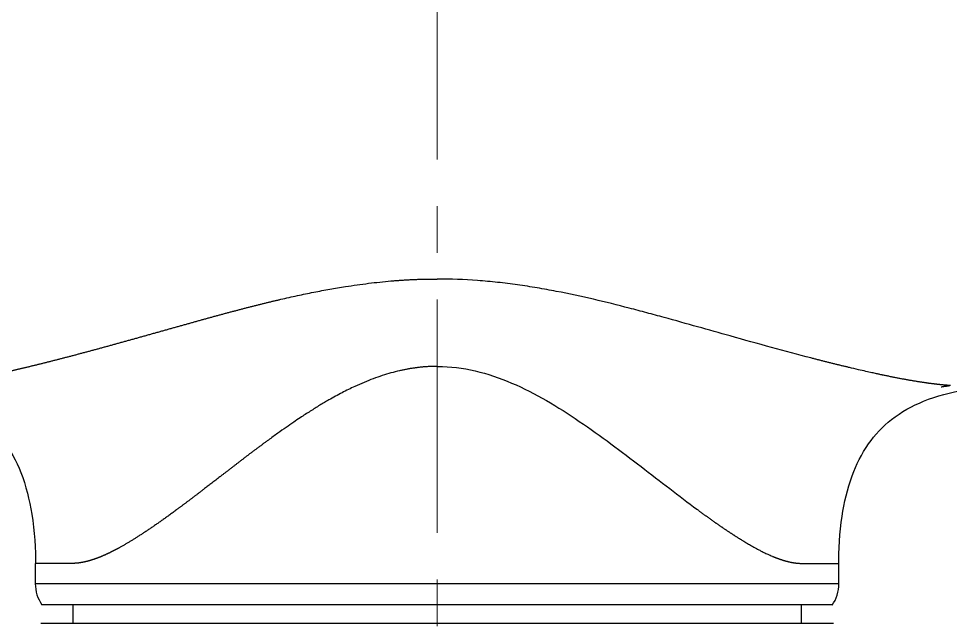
# Model space of a CAD drawing. Extents: x 0 to 1128, y 0 to 827.
# Drawn here: x 265.05 to 314.9, y 185.75 to 218.13 of the extents above; entities that cross this region are included whole.
import ezdxf

# ---------------------------------------------------------------- set-up
doc = ezdxf.new("R2010")
doc.units = 0
doc.header["$LTSCALE"] = 10
doc.header["$MEASUREMENT"] = 0
doc.linetypes.add('CENTER', pattern=[2, 1.25, -0.25, 0.25, -0.25])
doc.layers.add('1', color=7, linetype='CONTINUOUS')
doc.layers.add('DEF_LAYER_ASSEM_MEMBER', color=7, linetype='CONTINUOUS')

msp = doc.modelspace()

# ---------------------------------------------------------------- linework, layer by layer
at = {"layer": '1', "color": 7, "linetype": 'Continuous', "lineweight": -3}
for p, q in [((265.941, 188.96), (265.941, 187.875)), ((308.941, 187.875), (308.941, 188.96)), ((308.941, 187.875), (265.941, 187.875)), ((267.941, 186.748), (267.941, 185.749)), ((306.941, 185.749), (306.941, 186.749))]:
    msp.add_line(p, q, dxfattribs=at)
for centre, start, end in [((267.941, 187.875), 180, 214.4199), ((306.941, 187.875), 324.6201, 0)]:
    msp.add_arc(centre, 2, start, end, dxfattribs=at)
for points, knots in [([(271.766, 201.14), (271.833, 201.159), (271.967, 201.197), (272.167, 201.253), (272.366, 201.309), (272.565, 201.365), (272.762, 201.421), (272.959, 201.476), (273.154, 201.531), (273.349, 201.586), (273.543, 201.641), (273.735, 201.695), (273.927, 201.749), (274.118, 201.802), (274.308, 201.856), (274.497, 201.908), (274.685, 201.961), (274.872, 202.013), (275.058, 202.064), (275.243, 202.115), (275.427, 202.166), (275.61, 202.216), (275.792, 202.266), (275.974, 202.315), (276.154, 202.364), (276.333, 202.412), (276.512, 202.459), (276.689, 202.506), (276.865, 202.553), (277.041, 202.599), (277.216, 202.644), (277.389, 202.689), (277.562, 202.733), (277.734, 202.776), (277.904, 202.819), (278.074, 202.862), (278.243, 202.903), (278.411, 202.944), (278.578, 202.985), (278.744, 203.025), (278.909, 203.064), (279.314, 203.159), (279.954, 203.303), (280.828, 203.484), (281.687, 203.646), (282.463, 203.776), (283.155, 203.879), (283.767, 203.96), (284.371, 204.029), (284.84, 204.074), (285.176, 204.102), (285.384, 204.117), (285.59, 204.132), (285.794, 204.144), (285.997, 204.155), (286.158, 204.163), (286.279, 204.168), (286.359, 204.171), (286.442, 204.174), (286.525, 204.176), (286.61, 204.179), (286.697, 204.181), (286.785, 204.182), (286.874, 204.184), (286.965, 204.185), (287.058, 204.186), (287.151, 204.187), (287.247, 204.188), (287.343, 204.188), (287.408, 204.188), (287.441, 204.188)], [0, 0, 0, 0, 0.013418, 0.026759, 0.040024, 0.053212, 0.066324, 0.079359, 0.092318, 0.105201, 0.118008, 0.130739, 0.143394, 0.155973, 0.168477, 0.180904, 0.193256, 0.205532, 0.217733, 0.229858, 0.241908, 0.253883, 0.265782, 0.277606, 0.289356, 0.30103, 0.31263, 0.324156, 0.335606, 0.346983, 0.358285, 0.369514, 0.380668, 0.391749, 0.402756, 0.41369, 0.424551, 0.435338, 0.446053, 0.456694, 0.467263, 0.47776, 0.534425, 0.589798, 0.643912, 0.696798, 0.735546, 0.773609, 0.811004, 0.847745, 0.86064, 0.873435, 0.886129, 0.898725, 0.911222, 0.923622, 0.928504, 0.933474, 0.938532, 0.943678, 0.948912, 0.954234, 0.959645, 0.965144, 0.970732, 0.976408, 0.982173, 0.988027, 0.993969, 1, 1, 1, 1]), ([(303.116, 201.14), (301.981, 201.458), (300.505, 201.879), (298.969, 202.297), (298.35, 202.463), (298.039, 202.546), (297.097, 202.791), (295.821, 203.111), (294.33, 203.433), (293.479, 203.592), (293.136, 203.654), (292.964, 203.684), (292.444, 203.772), (291.744, 203.881), (291.034, 203.97), (290.5, 204.029), (290.322, 204.047), (289.964, 204.08), (289.786, 204.094), (288.89, 204.161), (288.169, 204.189), (287.441, 204.188)], [0, 0, 0, 0, 0.25, 0.3125, 0.3125, 0.375, 0.375, 0.5, 0.625, 0.65625, 0.65625, 0.6875, 0.6875, 0.75, 0.8125, 0.8125, 0.84375, 0.84375, 0.875, 0.875, 1, 1, 1, 1]), ([(267.437, 199.961), (267.467, 199.969), (267.526, 199.984), (267.616, 200.007), (267.705, 200.031), (267.795, 200.054), (267.885, 200.078), (267.975, 200.102), (268.066, 200.126), (268.156, 200.15), (268.247, 200.174), (268.339, 200.198), (268.43, 200.222), (268.521, 200.247), (268.613, 200.271), (268.705, 200.296), (268.797, 200.321), (268.89, 200.346), (268.983, 200.371), (269.076, 200.396), (269.169, 200.421), (269.262, 200.447), (269.356, 200.472), (269.449, 200.498), (269.543, 200.524), (269.637, 200.55), (269.732, 200.575), (269.827, 200.601), (269.921, 200.628), (270.017, 200.654), (270.112, 200.68), (270.207, 200.706), (270.303, 200.733), (270.399, 200.759), (270.495, 200.786), (270.592, 200.813), (270.688, 200.84), (270.785, 200.867), (270.882, 200.894), (270.98, 200.921), (271.077, 200.948), (271.175, 200.975), (271.273, 201.003), (271.371, 201.03), (271.469, 201.057), (271.568, 201.085), (271.667, 201.113), (271.733, 201.131), (271.766, 201.14)], [0, 0, 0, 0, 0.020941, 0.041918, 0.062929, 0.083974, 0.105055, 0.126171, 0.147322, 0.168508, 0.189729, 0.210985, 0.232276, 0.253603, 0.274965, 0.296363, 0.317795, 0.339264, 0.360767, 0.382307, 0.403882, 0.425492, 0.447138, 0.46882, 0.490538, 0.512292, 0.534081, 0.555906, 0.577767, 0.599664, 0.621597, 0.643566, 0.665571, 0.687613, 0.70969, 0.731804, 0.753953, 0.776139, 0.798361, 0.82062, 0.842915, 0.865246, 0.887614, 0.910018, 0.932459, 0.954936, 0.97745, 1, 1, 1, 1]), ([(259.978, 198.484), (260, 198.486), (260.047, 198.489), (260.119, 198.494), (260.192, 198.5), (260.266, 198.507), (260.341, 198.513), (260.417, 198.521), (260.493, 198.528), (260.57, 198.536), (260.648, 198.545), (260.727, 198.554), (260.806, 198.563), (260.887, 198.573), (260.968, 198.583), (261.049, 198.594), (261.132, 198.605), (261.215, 198.617), (261.299, 198.629), (261.384, 198.641), (261.469, 198.654), (261.555, 198.667), (261.642, 198.68), (261.73, 198.694), (261.818, 198.709), (261.907, 198.724), (261.997, 198.739), (262.088, 198.754), (262.179, 198.77), (262.271, 198.787), (262.364, 198.803), (262.457, 198.82), (262.551, 198.838), (262.646, 198.856), (262.741, 198.874), (262.838, 198.892), (262.935, 198.911), (263.02, 198.928), (263.095, 198.943), (263.157, 198.955), (263.221, 198.968), (263.284, 198.981), (263.349, 198.994), (263.413, 199.008), (263.478, 199.021), (263.544, 199.035), (263.61, 199.049), (263.676, 199.063), (263.743, 199.077), (263.811, 199.091), (263.879, 199.106), (263.947, 199.121), (264.016, 199.136), (264.085, 199.151), (264.155, 199.166), (264.225, 199.182), (264.296, 199.197), (264.367, 199.213), (264.439, 199.229), (264.511, 199.246), (264.584, 199.262), (264.657, 199.279), (264.731, 199.295), (264.805, 199.313), (264.88, 199.33), (264.955, 199.347), (265.03, 199.365), (265.106, 199.383), (265.183, 199.401), (265.26, 199.419), (265.337, 199.437), (265.415, 199.456), (265.494, 199.474), (265.573, 199.493), (265.652, 199.513), (265.732, 199.532), (265.813, 199.551), (265.894, 199.571), (265.975, 199.591), (266.057, 199.611), (266.14, 199.632), (266.223, 199.652), (266.306, 199.673), (266.39, 199.694), (266.475, 199.715), (266.56, 199.736), (266.645, 199.758), (266.731, 199.78), (266.818, 199.802), (266.905, 199.824), (266.992, 199.846), (267.08, 199.869), (267.169, 199.891), (267.258, 199.914), (267.347, 199.937), (267.407, 199.953), (267.437, 199.961)], [0, 0, 0, 0, 0.010961, 0.022544, 0.034162, 0.045816, 0.057505, 0.06923, 0.080994, 0.092795, 0.104634, 0.116513, 0.128432, 0.140391, 0.15239, 0.164432, 0.176515, 0.18864, 0.200808, 0.21302, 0.225274, 0.237573, 0.249916, 0.262303, 0.274736, 0.287214, 0.299738, 0.312307, 0.324923, 0.337586, 0.350295, 0.363052, 0.375855, 0.388707, 0.401607, 0.414554, 0.42755, 0.440595, 0.448898, 0.457246, 0.465638, 0.474074, 0.482554, 0.491079, 0.499649, 0.508264, 0.516925, 0.52563, 0.534381, 0.543178, 0.55202, 0.560909, 0.569844, 0.578825, 0.587852, 0.596927, 0.606048, 0.615216, 0.624432, 0.633695, 0.643005, 0.652363, 0.661769, 0.671223, 0.680725, 0.690275, 0.699874, 0.709521, 0.719218, 0.728963, 0.738757, 0.748601, 0.758494, 0.768436, 0.778428, 0.78847, 0.798563, 0.808705, 0.818897, 0.82914, 0.839434, 0.849778, 0.860174, 0.87062, 0.881117, 0.891666, 0.902266, 0.912917, 0.92362, 0.934375, 0.945182, 0.956041, 0.966952, 0.977916, 0.988932, 1, 1, 1, 1]), ([(314.905, 198.484), (314.901, 198.484), (314.883, 198.485), (314.853, 198.487), (314.814, 198.49), (314.776, 198.493), (314.737, 198.496), (314.698, 198.499), (314.659, 198.502), (314.62, 198.505), (314.58, 198.509), (314.541, 198.512), (314.501, 198.516), (314.461, 198.52), (314.421, 198.524), (314.381, 198.528), (314.34, 198.532), (314.3, 198.536), (314.259, 198.541), (314.218, 198.545), (314.177, 198.55), (314.135, 198.555), (314.094, 198.56), (314.052, 198.565), (314.01, 198.57), (313.968, 198.575), (313.926, 198.58), (313.884, 198.586), (313.841, 198.591), (313.798, 198.597), (313.756, 198.603), (313.712, 198.609), (313.669, 198.615), (313.626, 198.621), (313.57, 198.629), (313.5, 198.639), (313.418, 198.651), (313.335, 198.664), (313.252, 198.677), (313.167, 198.69), (313.083, 198.704), (312.998, 198.718), (312.912, 198.732), (312.825, 198.747), (312.739, 198.762), (312.651, 198.778), (312.563, 198.794), (312.475, 198.81), (312.386, 198.826), (312.296, 198.843), (312.206, 198.86), (312.115, 198.878), (312.024, 198.895), (311.932, 198.913), (311.84, 198.932), (311.747, 198.95), (311.654, 198.969), (311.56, 198.989), (311.466, 199.008), (311.371, 199.028), (311.296, 199.044), (311.217, 199.06), (311.111, 199.083), (310.934, 199.121), (310.684, 199.176), (310.358, 199.248), (309.956, 199.34), (309.604, 199.423), (309.331, 199.488), (309.164, 199.528), (308.996, 199.569), (308.827, 199.61), (308.657, 199.652), (308.487, 199.695), (308.315, 199.738), (308.143, 199.781), (307.969, 199.825), (307.795, 199.87), (307.62, 199.915), (307.503, 199.945), (307.445, 199.961)], [0, 0, 0, 0, 0.002289, 0.008434, 0.014581, 0.020731, 0.026883, 0.033039, 0.039197, 0.045359, 0.051525, 0.057694, 0.063867, 0.070043, 0.076224, 0.082409, 0.088598, 0.094792, 0.100991, 0.107194, 0.113402, 0.119615, 0.125833, 0.132057, 0.138286, 0.144521, 0.150761, 0.157008, 0.16326, 0.169518, 0.175783, 0.182054, 0.188331, 0.194615, 0.200906, 0.212688, 0.224493, 0.236322, 0.248177, 0.260058, 0.271965, 0.2839, 0.295862, 0.307853, 0.319873, 0.331923, 0.344003, 0.356115, 0.368257, 0.380432, 0.39264, 0.40488, 0.417154, 0.429462, 0.441804, 0.454178, 0.466584, 0.479021, 0.491489, 0.503986, 0.516511, 0.521135, 0.534931, 0.557966, 0.590337, 0.632165, 0.683574, 0.744672, 0.765635, 0.786646, 0.807707, 0.828822, 0.849994, 0.871225, 0.892518, 0.913875, 0.935299, 0.956793, 0.978359, 1, 1, 1, 1]), ([(287.418, 199.508), (287.39, 199.508), (287.334, 199.508), (287.251, 199.507), (287.167, 199.505), (287.082, 199.502), (286.998, 199.498), (286.913, 199.494), (286.828, 199.488), (286.742, 199.482), (286.657, 199.474), (286.571, 199.466), (286.485, 199.457), (286.398, 199.447), (286.311, 199.436), (286.225, 199.424), (286.137, 199.411), (286.05, 199.397), (285.962, 199.382), (285.874, 199.367), (285.786, 199.351), (285.698, 199.333), (285.609, 199.315), (285.52, 199.296), (285.307, 199.248), (284.965, 199.161), (284.496, 199.017), (284.017, 198.849), (283.528, 198.655), (283.088, 198.46), (282.695, 198.273), (282.35, 198.098), (282, 197.912), (281.686, 197.736), (281.407, 197.574), (281.162, 197.427), (280.909, 197.272), (280.65, 197.108), (280.383, 196.936), (280.087, 196.741), (279.746, 196.51), (279.346, 196.233), (278.896, 195.915), (278.559, 195.671), (278.347, 195.517), (278.278, 195.467), (278.209, 195.416), (278.14, 195.366), (278.072, 195.315), (278.004, 195.265), (277.936, 195.215), (277.869, 195.165), (277.802, 195.115), (277.735, 195.066), (277.669, 195.016), (277.603, 194.967), (277.537, 194.917), (277.472, 194.868), (277.407, 194.819), (277.342, 194.77), (277.278, 194.721), (277.214, 194.672), (277.15, 194.624), (277.086, 194.575), (277.023, 194.527), (276.961, 194.479), (276.898, 194.431), (276.836, 194.383), (276.774, 194.335), (276.713, 194.287), (276.652, 194.239), (276.591, 194.192), (276.551, 194.16), (276.53, 194.144)], [0, 0, 0, 0, 0.006526, 0.013073, 0.019643, 0.026236, 0.032852, 0.039493, 0.046159, 0.052852, 0.059571, 0.066317, 0.073091, 0.079894, 0.086727, 0.093589, 0.100483, 0.107407, 0.114364, 0.121353, 0.128375, 0.135432, 0.142523, 0.149648, 0.15681, 0.194031, 0.232623, 0.272659, 0.314202, 0.35731, 0.387241, 0.418079, 0.449838, 0.482529, 0.50468, 0.527732, 0.551687, 0.576549, 0.602319, 0.628998, 0.663339, 0.703257, 0.748752, 0.799827, 0.80702, 0.814193, 0.821344, 0.828475, 0.835585, 0.842675, 0.849743, 0.856791, 0.863818, 0.870825, 0.87781, 0.884775, 0.891719, 0.898642, 0.905545, 0.912426, 0.919287, 0.926127, 0.932947, 0.939746, 0.946523, 0.953281, 0.960017, 0.966733, 0.973428, 0.980102, 0.986755, 0.993388, 1, 1, 1, 1]), ([(287.463, 199.508), (287.466, 199.508), (288.144, 199.506), (289.48, 199.342), (292.105, 198.44), (295.095, 196.623), (297.305, 194.948), (298.351, 194.144)], [0, 0, 0, 0, 0.000827, 0.167356, 0.333884, 0.666942, 1, 1, 1, 1]), ([(256.441, 198.46), (257.339, 198.483), (258.949, 198.357), (261.165, 197.829), (262.94, 196.919), (264.323, 195.576), (265.291, 193.76), (265.847, 191.44), (265.974, 189.75), (265.94, 188.803)], [0, 0, 0, 0, 0.169594, 0.310655, 0.432597, 0.547114, 0.673955, 0.821295, 1, 1, 1, 1]), ([(308.941, 188.803), (308.912, 189.71), (309.026, 191.337), (309.534, 193.577), (310.423, 195.375), (311.743, 196.78), (313.536, 197.77), (315.83, 198.348), (317.503, 198.487), (318.441, 198.46)], [0, 0, 0, 0, 0.171353, 0.313716, 0.436412, 0.550983, 0.677113, 0.823128, 1, 1, 1, 1]), ([(276.53, 194.144), (276.489, 194.112), (276.406, 194.049), (276.284, 193.954), (276.164, 193.862), (276.046, 193.771), (275.931, 193.683), (275.818, 193.596), (275.708, 193.51), (275.599, 193.427), (275.494, 193.345), (275.39, 193.265), (275.289, 193.187), (275.19, 193.111), (275.093, 193.037), (275.009, 192.972), (274.937, 192.917), (274.876, 192.87), (274.815, 192.823), (274.755, 192.777), (274.695, 192.732), (274.636, 192.686), (274.577, 192.641), (274.518, 192.597), (274.46, 192.553), (274.402, 192.509), (274.345, 192.465), (274.288, 192.422), (274.232, 192.379), (274.176, 192.337), (274.12, 192.295), (274.065, 192.253), (274.01, 192.212), (273.956, 192.171), (273.902, 192.131), (273.848, 192.091), (273.795, 192.051), (273.742, 192.012), (273.69, 191.973), (273.638, 191.934), (273.586, 191.896), (273.552, 191.87), (273.535, 191.858)], [0, 0, 0, 0, 0.040192, 0.079716, 0.118573, 0.156761, 0.194281, 0.231133, 0.267318, 0.302835, 0.337684, 0.371867, 0.405382, 0.43823, 0.470411, 0.501925, 0.522477, 0.542916, 0.563244, 0.58346, 0.603563, 0.623555, 0.643436, 0.663204, 0.682861, 0.702406, 0.72184, 0.741162, 0.760373, 0.779473, 0.798461, 0.817338, 0.836103, 0.854758, 0.873301, 0.891733, 0.910055, 0.928265, 0.946365, 0.964354, 0.982232, 1, 1, 1, 1]), ([(273.535, 191.858), (273.505, 191.835), (273.445, 191.791), (273.355, 191.724), (273.265, 191.659), (273.176, 191.594), (273.088, 191.53), (273.001, 191.467), (272.914, 191.404), (272.828, 191.343), (272.743, 191.282), (272.658, 191.222), (272.574, 191.163), (272.491, 191.104), (272.409, 191.047), (272.327, 190.99), (272.245, 190.934), (272.165, 190.878), (272.085, 190.824), (272.005, 190.77), (271.927, 190.717), (271.849, 190.665), (271.771, 190.614), (271.695, 190.564), (271.618, 190.514), (271.543, 190.465), (271.468, 190.417), (271.394, 190.37), (271.321, 190.323), (271.248, 190.278), (271.176, 190.233), (271.104, 190.189), (271.033, 190.146), (270.963, 190.103), (270.893, 190.061), (270.824, 190.02), (270.756, 189.98), (270.688, 189.941), (270.621, 189.903), (270.555, 189.865), (270.489, 189.828), (270.433, 189.797), (270.388, 189.772), (270.353, 189.753), (270.317, 189.734), (270.282, 189.715), (270.247, 189.697), (270.213, 189.679), (270.178, 189.661), (270.144, 189.643), (270.109, 189.625), (270.075, 189.608), (270.041, 189.591), (270.007, 189.574), (269.973, 189.557), (269.94, 189.541), (269.906, 189.524), (269.873, 189.508), (269.84, 189.493), (269.806, 189.477), (269.774, 189.462), (269.741, 189.447), (269.708, 189.432), (269.676, 189.417), (269.643, 189.403), (269.611, 189.389), (269.579, 189.375), (269.547, 189.361), (269.516, 189.348), (269.484, 189.334), (269.452, 189.321), (269.421, 189.308), (269.39, 189.296), (269.359, 189.284), (269.328, 189.272), (269.297, 189.26), (269.267, 189.248), (269.236, 189.237), (269.206, 189.226), (269.176, 189.215), (269.146, 189.204), (269.116, 189.193), (269.086, 189.183), (269.057, 189.173), (269.027, 189.163), (268.998, 189.154), (268.969, 189.144), (268.94, 189.135), (268.911, 189.127), (268.882, 189.118), (268.854, 189.109), (268.825, 189.101), (268.797, 189.093), (268.769, 189.086), (268.741, 189.078), (268.713, 189.071), (268.686, 189.064), (268.658, 189.057), (268.631, 189.051), (268.603, 189.044), (268.576, 189.038), (268.549, 189.032), (268.523, 189.027), (268.496, 189.021), (268.469, 189.016), (268.443, 189.011), (268.417, 189.006), (268.391, 189.002), (268.365, 188.998), (268.339, 188.994), (268.313, 188.99), (268.288, 188.986), (268.263, 188.983), (268.237, 188.98), (268.212, 188.977), (268.187, 188.974), (268.163, 188.972), (268.138, 188.97), (268.113, 188.968), (268.089, 188.966), (268.065, 188.964), (268.041, 188.963), (268.017, 188.962), (267.993, 188.961), (267.969, 188.961), (267.946, 188.96), (267.93, 188.96), (267.923, 188.96)], [0, 0, 0, 0, 0.013829, 0.027589, 0.041281, 0.054905, 0.068462, 0.081951, 0.095373, 0.108727, 0.122015, 0.135237, 0.148392, 0.161481, 0.174504, 0.187461, 0.200354, 0.213181, 0.225943, 0.238641, 0.251275, 0.263845, 0.27635, 0.288793, 0.301172, 0.313489, 0.325743, 0.337935, 0.350065, 0.362133, 0.37414, 0.386086, 0.397971, 0.409796, 0.421561, 0.433266, 0.444912, 0.456499, 0.468027, 0.479497, 0.490909, 0.502264, 0.508466, 0.514657, 0.520838, 0.527009, 0.533169, 0.53932, 0.54546, 0.55159, 0.55771, 0.563821, 0.569922, 0.576013, 0.582094, 0.588166, 0.594229, 0.600282, 0.606326, 0.61236, 0.618386, 0.624402, 0.63041, 0.636408, 0.642398, 0.648378, 0.654351, 0.660314, 0.666269, 0.672216, 0.678154, 0.684084, 0.690006, 0.69592, 0.701825, 0.707723, 0.713613, 0.719495, 0.725369, 0.731236, 0.737095, 0.742947, 0.748791, 0.754628, 0.760458, 0.766281, 0.772097, 0.777906, 0.783708, 0.789503, 0.795292, 0.801074, 0.806849, 0.812619, 0.818381, 0.824138, 0.829888, 0.835633, 0.841371, 0.847104, 0.852831, 0.858552, 0.864267, 0.869977, 0.875682, 0.881381, 0.887075, 0.892764, 0.898448, 0.904126, 0.909801, 0.91547, 0.921134, 0.926794, 0.93245, 0.938101, 0.943748, 0.94939, 0.955029, 0.960663, 0.966294, 0.97192, 0.977543, 0.983163, 0.988779, 0.994391, 1, 1, 1, 1]), ([(301.346, 191.858), (301.363, 191.846), (301.396, 191.821), (301.445, 191.785), (301.494, 191.748), (301.543, 191.712), (301.592, 191.676), (301.641, 191.641), (301.69, 191.605), (301.738, 191.569), (301.787, 191.534), (301.835, 191.499), (301.884, 191.464), (301.932, 191.429), (301.98, 191.394), (302.028, 191.36), (302.076, 191.326), (302.124, 191.291), (302.171, 191.257), (302.219, 191.224), (302.267, 191.19), (302.314, 191.156), (302.361, 191.123), (302.409, 191.09), (302.456, 191.057), (302.503, 191.024), (302.55, 190.992), (302.597, 190.959), (302.644, 190.927), (302.69, 190.895), (302.737, 190.863), (302.783, 190.832), (302.83, 190.8), (302.876, 190.769), (302.922, 190.738), (302.968, 190.707), (303.014, 190.676), (303.06, 190.646), (303.106, 190.616), (303.152, 190.586), (303.198, 190.556), (303.243, 190.526), (303.289, 190.497), (303.334, 190.467), (303.379, 190.438), (303.424, 190.41), (303.469, 190.381), (303.518, 190.35), (303.585, 190.308), (303.683, 190.247), (303.822, 190.161), (304.001, 190.053), (304.218, 189.926), (304.417, 189.814), (304.595, 189.718), (304.752, 189.635), (304.938, 189.542), (305.153, 189.441), (305.309, 189.372), (305.4, 189.334), (305.419, 189.326), (305.438, 189.318), (305.458, 189.31), (305.48, 189.302), (305.502, 189.293), (305.525, 189.284), (305.548, 189.274), (305.573, 189.265), (305.598, 189.255), (305.625, 189.245), (305.652, 189.235), (305.68, 189.225), (305.708, 189.214), (305.737, 189.204), (305.768, 189.193), (305.798, 189.183), (305.83, 189.172), (305.862, 189.161), (305.895, 189.15), (305.929, 189.14), (305.964, 189.129), (305.999, 189.118), (306.034, 189.108), (306.071, 189.097), (306.108, 189.087), (306.146, 189.077), (306.184, 189.067), (306.223, 189.057), (306.262, 189.048), (306.302, 189.039), (306.343, 189.03), (306.384, 189.021), (306.426, 189.013), (306.468, 189.006), (306.511, 188.998), (306.554, 188.992), (306.597, 188.986), (306.641, 188.98), (306.686, 188.975), (306.73, 188.971), (306.775, 188.967), (306.821, 188.964), (306.867, 188.962), (306.913, 188.961), (306.944, 188.96), (306.959, 188.96)], [0, 0, 0, 0, 0.007515, 0.015025, 0.02253, 0.030031, 0.037527, 0.045019, 0.052507, 0.05999, 0.06747, 0.074945, 0.082417, 0.089885, 0.09735, 0.10481, 0.112268, 0.119722, 0.127173, 0.134621, 0.142066, 0.149509, 0.156948, 0.164385, 0.17182, 0.179252, 0.186683, 0.194111, 0.201537, 0.208962, 0.216385, 0.223806, 0.231227, 0.238646, 0.246064, 0.253481, 0.260897, 0.268313, 0.275728, 0.283141, 0.290553, 0.297963, 0.305371, 0.312777, 0.32018, 0.327581, 0.334978, 0.342373, 0.351697, 0.368011, 0.391287, 0.421479, 0.45851, 0.502268, 0.524267, 0.552008, 0.585429, 0.62447, 0.669079, 0.672429, 0.67595, 0.679642, 0.683505, 0.687538, 0.691743, 0.696117, 0.700662, 0.705377, 0.710263, 0.715318, 0.720543, 0.725938, 0.731503, 0.737237, 0.743141, 0.749214, 0.755457, 0.76187, 0.768452, 0.775203, 0.782124, 0.789215, 0.796476, 0.803907, 0.811508, 0.819279, 0.827221, 0.835334, 0.843619, 0.852075, 0.860703, 0.869505, 0.878479, 0.887628, 0.896951, 0.906449, 0.916124, 0.925976, 0.936007, 0.946217, 0.956607, 0.967179, 0.977934, 0.988874, 1, 1, 1, 1]), ([(267.923, 188.96), (267.693, 188.96), (267.272, 188.96), (266.758, 188.96), (266.364, 188.96), (266.094, 188.96), (265.964, 188.96), (265.941, 188.96), (265.941, 188.96)], [0, 0, 0, 0, 0.176577, 0.353154, 0.529731, 0.706309, 0.882886, 1, 1, 1, 1]), ([(271.244, 186.748), (270.795, 186.748), (270.374, 186.748), (269.785, 186.748), (269.596, 186.748), (269.322, 186.748), (269.188, 186.748), (269.058, 186.748), (268.973, 186.748), (268.93, 186.748), (268.553, 186.748), (268.251, 186.748), (267.71, 186.748), (267.471, 186.748), (267.057, 186.748), (266.882, 186.748), (266.704, 186.748), (266.67, 186.748), (266.623, 186.748), (266.607, 186.748), (266.578, 186.748), (266.507, 186.748), (266.449, 186.748), (266.337, 186.748), (266.292, 186.748), (266.288, 186.748), (266.288, 186.748)], [0, 0, 0, 0, 0.140729, 0.140729, 0.211094, 0.211094, 0.246276, 0.263867, 0.263867, 0.281458, 0.281458, 0.422187, 0.422187, 0.562916, 0.562916, 0.703645, 0.703645, 0.738828, 0.738828, 0.756419, 0.756419, 0.77401, 0.844375, 0.844375, 0.985104, 1, 1, 1, 1]), ([(308.594, 186.749), (308.594, 186.749), (308.589, 186.749), (308.575, 186.749), (308.571, 186.749), (308.562, 186.749), (308.557, 186.749), (308.541, 186.749), (308.528, 186.749), (308.452, 186.749), (308.357, 186.749), (308.102, 186.749), (307.942, 186.749), (307.556, 186.749), (307.33, 186.749), (307.038, 186.749), (307.005, 186.749), (306.938, 186.749), (306.904, 186.749), (306.8, 186.749), (306.73, 186.749), (306.512, 186.749), (306.359, 186.749), (305.88, 186.749), (305.531, 186.749), (304.778, 186.749), (304.374, 186.749), (303.723, 186.749), (303.499, 186.749), (303.21, 186.749), (303.151, 186.749), (303.034, 186.749), (302.857, 186.749), (302.676, 186.749), (302.069, 186.749), (301.562, 186.749), (300.506, 186.749), (299.957, 186.749), (298.817, 186.749), (298.227, 186.749), (297.538, 186.749), (297.461, 186.749), (297.307, 186.749), (297.076, 186.749), (296.842, 186.749), (296.374, 186.749), (296.059, 186.749), (295.106, 186.749), (294.46, 186.749), (293.146, 186.749), (292.478, 186.749), (291.629, 186.749), (291.373, 186.749), (291.116, 186.749), (290.944, 186.749), (290.858, 186.749), (290.427, 186.749), (290.082, 186.749), (289.048, 186.749), (288.358, 186.749), (286.981, 186.749), (286.292, 186.749), (285.259, 186.748), (284.915, 186.748), (284.399, 186.748), (284.141, 186.748), (283.883, 186.748), (283.711, 186.748), (283.625, 186.748), (282.854, 186.748), (282.18, 186.748), (280.855, 186.748), (280.203, 186.748), (278.924, 186.748), (278.296, 186.748), (277.525, 186.748), (277.371, 186.748), (277.142, 186.748), (277.066, 186.748), (276.914, 186.748), (276.537, 186.748), (276.168, 186.748), (275.298, 186.748), (274.74, 186.748), (273.667, 186.748), (273.152, 186.748), (272.166, 186.748), (271.694, 186.748), (271.244, 186.748)], [0, 0, 0, 0, 0.015524, 0.015524, 0.020547, 0.020547, 0.02557, 0.02557, 0.035616, 0.035616, 0.075798, 0.075798, 0.115981, 0.115981, 0.156164, 0.156164, 0.161186, 0.161186, 0.166209, 0.166209, 0.176255, 0.176255, 0.196346, 0.196346, 0.236529, 0.236529, 0.276712, 0.276712, 0.296803, 0.296803, 0.301826, 0.301826, 0.306849, 0.316894, 0.316894, 0.357077, 0.357077, 0.39726, 0.39726, 0.437442, 0.437442, 0.442465, 0.442465, 0.447488, 0.457534, 0.457534, 0.477625, 0.477625, 0.517808, 0.517808, 0.55799, 0.55799, 0.568036, 0.573059, 0.573059, 0.578082, 0.578082, 0.598173, 0.598173, 0.638356, 0.638356, 0.678539, 0.678539, 0.69863, 0.69863, 0.708676, 0.713698, 0.713698, 0.718721, 0.718721, 0.758904, 0.758904, 0.799087, 0.799087, 0.839269, 0.839269, 0.849315, 0.849315, 0.854338, 0.854338, 0.859361, 0.879452, 0.879452, 0.919635, 0.919635, 0.959817, 0.959817, 1, 1, 1, 1]), ([(287.441, 185.749), (286.741, 185.749), (286.044, 185.749), (285.004, 185.749), (284.658, 185.749), (284.226, 185.749), (284.14, 185.749), (283.967, 185.749), (283.881, 185.749), (283.622, 185.749), (283.451, 185.749), (282.939, 185.749), (282.262, 185.749), (281.596, 185.749), (280.605, 185.749), (279.956, 185.749), (278.68, 185.749), (278.053, 185.749), (277.361, 185.749), (277.284, 185.749), (277.131, 185.749), (277.055, 185.749), (276.827, 185.749), (276.676, 185.749), (276.229, 185.749), (275.936, 185.749), (275.073, 185.749), (274.519, 185.749), (273.453, 185.749), (272.941, 185.749), (272.205, 185.749), (271.965, 185.749), (271.672, 185.749), (271.614, 185.749), (271.498, 185.749), (271.326, 185.749), (271.158, 185.749), (270.606, 185.749), (270.194, 185.749), (269.428, 185.749), (269.073, 185.749), (268.421, 185.749), (268.123, 185.749), (267.822, 185.749), (267.789, 185.749), (267.724, 185.749), (267.628, 185.749), (267.537, 185.749), (267.361, 185.749), (267.253, 185.749), (266.951, 185.749), (266.783, 185.749), (266.513, 185.749), (266.41, 185.749), (266.307, 185.749), (266.281, 185.749), (266.246, 185.749), (266.238, 185.749), (266.238, 185.749)], [0, 0, 0, 0, 0.0625, 0.0625, 0.09375, 0.09375, 0.101562, 0.101562, 0.109375, 0.109375, 0.125, 0.125, 0.15625, 0.1875, 0.1875, 0.25, 0.25, 0.3125, 0.3125, 0.320313, 0.320313, 0.328125, 0.328125, 0.34375, 0.34375, 0.375, 0.375, 0.4375, 0.4375, 0.5, 0.5, 0.53125, 0.53125, 0.539063, 0.539063, 0.546875, 0.5625, 0.5625, 0.625, 0.625, 0.6875, 0.6875, 0.75, 0.75, 0.757813, 0.757813, 0.765625, 0.78125, 0.78125, 0.8125, 0.8125, 0.875, 0.875, 0.9375, 0.9375, 0.96875, 0.96875, 1, 1, 1, 1]), ([(308.644, 185.749), (308.644, 185.749), (308.609, 185.749), (308.506, 185.749), (308.463, 185.749), (308.398, 185.749), (308.385, 185.749), (308.357, 185.749), (308.342, 185.749), (308.297, 185.749), (308.265, 185.749), (308.093, 185.749), (307.924, 185.749), (307.622, 185.749), (307.404, 185.749), (307.155, 185.749), (306.758, 185.749), (306.461, 185.749), (306.091, 185.749), (306.049, 185.749), (305.964, 185.749), (305.922, 185.749), (305.792, 185.749), (305.704, 185.749), (305.436, 185.749), (305.25, 185.749), (304.672, 185.749), (304.26, 185.749), (303.385, 185.749), (302.921, 185.749), (302.185, 185.749), (301.933, 185.749), (301.609, 185.749), (301.544, 185.749), (301.413, 185.749), (301.216, 185.749), (301.016, 185.749), (300.344, 185.749), (299.788, 185.749), (298.927, 185.749), (298.345, 185.749), (297.744, 185.749), (296.83, 185.749), (296.203, 185.749), (295.476, 185.749), (295.395, 185.749), (295.232, 185.749), (294.989, 185.749), (294.744, 185.749), (294.253, 185.749), (293.924, 185.749), (293.262, 185.749), (292.929, 185.749), (292.26, 185.749), (291.923, 185.749), (290.908, 185.749), (290.224, 185.749), (289.36, 185.749), (289.1, 185.749), (288.839, 185.749), (288.664, 185.749), (288.577, 185.749), (288.14, 185.749), (287.791, 185.749), (287.441, 185.749)], [0, 0, 0, 0, 0.0625, 0.0625, 0.09375, 0.09375, 0.101563, 0.101563, 0.109375, 0.109375, 0.125, 0.125, 0.1875, 0.1875, 0.21875, 0.25, 0.25, 0.3125, 0.3125, 0.320313, 0.320313, 0.328125, 0.328125, 0.34375, 0.34375, 0.375, 0.375, 0.4375, 0.4375, 0.5, 0.5, 0.53125, 0.53125, 0.539062, 0.539062, 0.546875, 0.5625, 0.5625, 0.625, 0.625, 0.65625, 0.6875, 0.6875, 0.75, 0.75, 0.757813, 0.757813, 0.765625, 0.78125, 0.78125, 0.8125, 0.8125, 0.84375, 0.84375, 0.875, 0.875, 0.9375, 0.9375, 0.953125, 0.960938, 0.960938, 0.96875, 0.96875, 1, 1, 1, 1])]:
    msp.add_open_spline(points, degree=3, knots=knots, dxfattribs=at)
for points, degree in [([(307.445, 199.961), (306.064, 200.318), (304.625, 200.718), (303.116, 201.14)], 3), ([(287.418, 199.51), (287.426, 199.511), (287.433, 199.512), (287.441, 199.512)], 3), ([(287.463, 199.508), (287.455, 199.508), (287.448, 199.508), (287.441, 199.508)], 3), ([(314.418, 198.419), (314.866, 198.484)], 1), ([(298.351, 194.144), (299.397, 193.34), (300.394, 192.563), (301.346, 191.858)], 3)]:
    msp.add_open_spline(points, degree=degree, dxfattribs=at)
msp.add_rational_spline([(306.959, 188.96), (308.266, 188.96), (308.941, 188.96), (308.941, 188.96)], [1, 0.978167143719, 0.9717712589, 0.980812345544], degree=3, dxfattribs=at)
at = {"layer": 'DEF_LAYER_ASSEM_MEMBER', "color": 1, "linetype": 'CENTER', "lineweight": 5}
msp.add_line((287.441, 303.097), (287.441, 118.139), dxfattribs=at)

doc.saveas('drawing.dxf')
